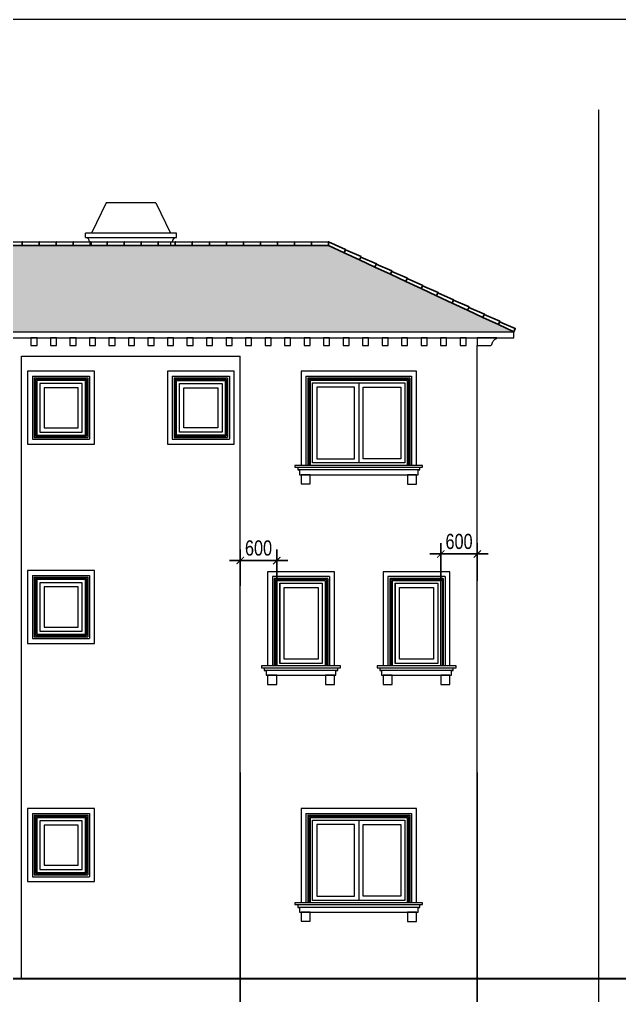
# Model space of a CAD drawing. Header units: millimetres. Extents: x 33748 to 451939, y -263262 to 62681.
# Drawn here: x 319634 to 329507, y -246388 to -230322 of the extents above; entities that cross this region are included whole.
import ezdxf

# ---------------------------------------------------------------- set-up
doc = ezdxf.new("R2010")
doc.units = ezdxf.units.MM
doc.header["$PDMODE"] = 98
doc.linetypes.add('CENTER', pattern=[50.8, 31.75, -6.35, 6.35, -6.35])
doc.linetypes.add('HIDDEN', pattern=[0.375, 0.25, -0.125])
doc.layers.get('Defpoints').update_dxf_attribs({"color": 202, "lineweight": 13})
for name, color, linetype, lineweight in [('-DOOR', 137, 'Continuous', 9), ('-HATCH', 8, 'Continuous', 5), ('-LINE1', 7, 'Continuous', 18), ('-RANH GIOI KHU DAT', 12, 'CENTER', 18), ('-WALL', 4, 'Continuous', 35)]:
    doc.layers.add(name, color=color, linetype=linetype, lineweight=lineweight)
for name, color, linetype in [('-HATCH CONCRETE', 54, 'Continuous'), ('1-NETMANH', 8, 'Continuous'), ('13. NET HATCH', 252, 'Continuous')]:
    doc.layers.add(name, color=color, linetype=linetype)
doc.styles.add('AVANH', font='', dxfattribs={"width": 0.8})
doc.styles.get('AVANH').set_extended_font_data('.VnAvantH')
doc.dimstyles.new('C_100A3', dxfattribs={"dimscale": 100, "dimtxt": 2.5, "dimasz": 1.2, "dimexe": 1.8, "dimexo": 0, "dimgap": 0.75, "dimtad": 1, "dimdec": 0, "dimzin": 0, "dimdsep": 46, "dimtxsty": 'AVANH', "dimblk": 'ARCHTICK', "dimcen": 0, "dimdle": 1.8, "dimclrd": 256, "dimclre": 256, "dimclrt": 7, "dimadec": 0, "dimazin": 0, "dimtfac": 0.0001, "dimtdec": 0, "dimtix": 1, "dimtmove": 2, "dimatfit": 3, "dimldrblk": 'ARCHTICK', "dimfxl": 1.8, "dimtolj": 1, "dimtzin": 0, "dimarcsym": 0})

# ---------------------------------------------------------------- blocks, each defined once
blk = doc.blocks.new('_ARCHTICK')
at = {"const_width": 0.15}
blk.add_lwpolyline([(-0.5, -0.5), (0.5, 0.5)], dxfattribs=at)
blk = doc.blocks.new('*D1161')
at = {"layer": '-HATCH CONCRETE', "lineweight": -2, "transparency": 16777216}
for p, q in [((323267, -242717), (323267, -250687)), ((327167, -242717), (327167, -250687)), ((323087, -250507), (327347, -250507))]:
    blk.add_line(p, q, dxfattribs=at)
at = {"layer": 'Defpoints', "color": 0, "transparency": 16777216}
for p in [(323267, -242717), (327167, -242717), (327167, -250507)]:
    blk.add_point(p, dxfattribs=at)
at = {"layer": '-HATCH CONCRETE', "lineweight": -2, "transparency": 16777216, "xscale": 120, "yscale": 120, "zscale": 120, "rotation": 180}
blk.add_blockref('_ARCHTICK', (323267, -250507), dxfattribs=at)
at = {"layer": '-HATCH CONCRETE', "lineweight": -2, "transparency": 16777216, "xscale": 120, "yscale": 120, "zscale": 120}
blk.add_blockref('_ARCHTICK', (327167, -250507), dxfattribs=at)
at = {"layer": '-HATCH CONCRETE', "color": 7, "transparency": 16777216, "insert": (325217, -250303), "char_height": 250, "attachment_point": 5, "style": 'AVANH'}
blk.add_mtext('\\A1;3900', dxfattribs=at)
blk = doc.blocks.new('ARCHTICK')
at = {"color": 0, "linetype": 'ByBlock', "const_width": 0.15}
blk.add_lwpolyline([(-0.5, -0.5), (0.5, 0.5)], dxfattribs=at)
blk = doc.blocks.new('*D1589')
at = {"layer": '-HATCH CONCRETE', "lineweight": -2, "transparency": 16777216}
for p, q in [((323267, -239645), (323267, -239047)), ((323867, -239562), (323867, -239047)), ((323087, -239227), (324047, -239227))]:
    blk.add_line(p, q, dxfattribs=at)
at = {"layer": 'Defpoints', "color": 0, "transparency": 16777216}
for p in [(323867, -239227), (323267, -239645), (323867, -239562)]:
    blk.add_point(p, dxfattribs=at)
at = {"layer": '-HATCH CONCRETE', "lineweight": -2, "transparency": 16777216, "xscale": 120, "yscale": 120, "zscale": 120, "rotation": 180}
blk.add_blockref('_ARCHTICK', (323267, -239227), dxfattribs=at)
at = {"layer": '-HATCH CONCRETE', "lineweight": -2, "transparency": 16777216, "xscale": 120, "yscale": 120, "zscale": 120}
blk.add_blockref('_ARCHTICK', (323867, -239227), dxfattribs=at)
at = {"layer": '-HATCH CONCRETE', "color": 7, "transparency": 16777216, "insert": (323567, -239023), "char_height": 250, "attachment_point": 5, "style": 'AVANH'}
blk.add_mtext('\\A1;600', dxfattribs=at)
blk = doc.blocks.new('*D1590')
at = {"layer": '-HATCH CONCRETE', "lineweight": -2, "transparency": 16777216}
for p, q in [((326567, -239562), (326567, -238940)), ((327167, -239562), (327167, -238940)), ((326387, -239120), (327347, -239120))]:
    blk.add_line(p, q, dxfattribs=at)
at = {"layer": 'Defpoints', "color": 0, "transparency": 16777216}
for p in [(327167, -239120), (326567, -239562), (327167, -239562)]:
    blk.add_point(p, dxfattribs=at)
at = {"layer": '-HATCH CONCRETE', "lineweight": -2, "transparency": 16777216, "xscale": 120, "yscale": 120, "zscale": 120, "rotation": 180}
blk.add_blockref('_ARCHTICK', (326567, -239120), dxfattribs=at)
at = {"layer": '-HATCH CONCRETE', "lineweight": -2, "transparency": 16777216, "xscale": 120, "yscale": 120, "zscale": 120}
blk.add_blockref('_ARCHTICK', (327167, -239120), dxfattribs=at)
at = {"layer": '-HATCH CONCRETE', "color": 7, "transparency": 16777216, "insert": (326867, -238915), "char_height": 250, "attachment_point": 5, "style": 'AVANH'}
blk.add_mtext('\\A1;600', dxfattribs=at)

msp = doc.modelspace()

# ---------------------------------------------------------------- hatches: boundary and pattern name
at = {"layer": '13. NET HATCH'}
h = msp.add_hatch(dxfattribs=at)
h.set_pattern_fill('N-ONG-01', color=256, scale=200)
h.set_pattern_definition([(274.9697, (320830.209, -235262.424), (-199.998261, 2400.00021), [184.6944, -4432.6642]), (180, (320846.2, -235446.42), (-200, -200), [16, -184]), (0, (320646.2, -235462.42), (200, 200), [56, -144]), (90, (320702.2, -235462.42), (-200, 200), [20, -180]), (270, (320830.2, -235442.42), (200, -200), [20, -180]), (0, (320830.2, -235462.42), (200, 200), [16, -184]), (0, (320646.2, -235446.42), (200, 200), [40, -160]), (85.0303, (320686.209, -235446.424), (199.998261, 2400.00021), [184.6944, -4432.6642]), (52.6961, (320686.209, -235436.4244), (-2599.997178, -3400.002148), [52.8016, -5227.35]), (18.4349, (320718.21, -235394.424), (400.0001, 199.9997), [50.5964, -581.859]), (341.5651, (320766.21, -235378.424), (-400.0001, 199.9997), [50.5964, -581.859]), (307.3039, (320814.209, -235394.4244), (2599.997178, -3400.002148), [52.8016, -5227.35]), (20.2249, (320728.209, -235408.424), (-2199.999453, -800.001667), [40.497, -4009.1944]), (339.7751, (320766.209, -235394.424), (2199.999453, -800.001667), [40.497, -4009.1944]), (307.4054, (320804.209, -235408.424), (2000.00199, -2599.998493), [42.8018, -4237.385]), (52.5946, (320702.209, -235442.424), (-2000.00199, -2599.998493), [42.8018, -4237.385])])
h.paths.add_polyline_path([(327767.2, -235462.4), (324717.4, -234040.3), (316116.7, -234040.3), (313066.9, -235462.4)])

# ---------------------------------------------------------------- linework, layer by layer
at = {"layer": '-DOOR', "lineweight": 9}
for p, q in [((325977.1, -236302.4), (325977.1, -237622.4)), ((325977.1, -243502.4), (325977.1, -244822.4))]:
    msp.add_line(p, q, dxfattribs=at)
for points in [[(319896.9, -236242.4), (320736.9, -236242.4), (320736.9, -237182.4), (319896.9, -237182.4)], [(320716.9, -236262.4), (319916.9, -236262.4), (319916.9, -237162.4), (320716.9, -237162.4)], [(320666.9, -236312.4), (319966.9, -236312.4), (319966.9, -237112.4), (320666.9, -237112.4)], [(322196.9, -236242.4), (323036.9, -236242.4), (323036.9, -237182.4), (322196.9, -237182.4)], [(322216.9, -236262.4), (323016.9, -236262.4), (323016.9, -237162.4), (322216.9, -237162.4)], [(322266.9, -236312.4), (322966.9, -236312.4), (322966.9, -237112.4), (322266.9, -237112.4)], [(320596.9, -236382.4), (320036.9, -236382.4), (320036.9, -237042.4), (320596.9, -237042.4)], [(322336.9, -236382.4), (322896.9, -236382.4), (322896.9, -237042.4), (322336.9, -237042.4)], [(319896.9, -239522.4), (320736.9, -239522.4), (320736.9, -240462.4), (319896.9, -240462.4)], [(320716.9, -239542.4), (319916.9, -239542.4), (319916.9, -240442.4), (320716.9, -240442.4)], [(320666.9, -239592.4), (319966.9, -239592.4), (319966.9, -240392.4), (320666.9, -240392.4)], [(320596.9, -239662.4), (320036.9, -239662.4), (320036.9, -240322.4), (320596.9, -240322.4)], [(319896.9, -243442.4), (320736.9, -243442.4), (320736.9, -244382.4), (319896.9, -244382.4)], [(320716.9, -243462.4), (319916.9, -243462.4), (319916.9, -244362.4), (320716.9, -244362.4)], [(320666.9, -243512.4), (319966.9, -243512.4), (319966.9, -244312.4), (320666.9, -244312.4)], [(320596.9, -243582.4), (320036.9, -243582.4), (320036.9, -244242.4), (320596.9, -244242.4)]]:
    msp.add_lwpolyline(points, close=True, dxfattribs=at)
for points in [[(324457.1, -237622.4), (324457.1, -236302.4), (325977.1, -236302.4), (325977.1, -237622.4), (324457.1, -237622.4)], [(325217.1, -236302.4), (325217.1, -237622.4)], [(325147.1, -237552.4), (325147.1, -236372.4), (324527.1, -236372.4), (324527.1, -237552.4), (325147.1, -237552.4)], [(325287.1, -237552.4), (325287.1, -236372.4), (325907.1, -236372.4), (325907.1, -237552.4), (325287.1, -237552.4)], [(323916.9, -240922.4), (323916.9, -239602.4), (324616.9, -239602.4), (324616.9, -240922.4), (323916.9, -240922.4)], [(323916.9, -239602.4), (323916.9, -240922.4)], [(323986.9, -240852.4), (323986.9, -239672.4), (324546.9, -239672.4), (324546.9, -240852.4), (323986.9, -240852.4)], [(325816.9, -240922.4), (325816.9, -239602.4), (326516.9, -239602.4), (326516.9, -240922.4), (325816.9, -240922.4)], [(325816.9, -239602.4), (325816.9, -240922.4)], [(325886.9, -240852.4), (325886.9, -239672.4), (326446.9, -239672.4), (326446.9, -240852.4), (325886.9, -240852.4)], [(324457.1, -244822.4), (324457.1, -243502.4), (325977.1, -243502.4), (325977.1, -244822.4), (324457.1, -244822.4)], [(325217.1, -243502.4), (325217.1, -244822.4)], [(325147.1, -244752.4), (325147.1, -243572.4), (324527.1, -243572.4), (324527.1, -244752.4), (325147.1, -244752.4)], [(325287.1, -244752.4), (325287.1, -243572.4), (325907.1, -243572.4), (325907.1, -244752.4), (325287.1, -244752.4)]]:
    msp.add_lwpolyline(points, dxfattribs=at)
at = {"layer": '-HATCH'}
for p, q in [((324167.1, -237692.4), (326267.1, -237692.4)), ((324212.1, -237692.4), (326222.1, -237692.4)), ((326222.1, -237737.4), (324212.1, -237737.4)), ((326192.1, -237737.4), (324242.1, -237737.4)), ((323616.9, -240992.4), (324916.9, -240992.4)), ((323661.9, -240992.4), (324871.9, -240992.4)), ((325516.9, -240992.4), (326816.9, -240992.4)), ((325561.9, -240992.4), (326771.9, -240992.4)), ((324871.9, -241037.4), (323661.9, -241037.4)), ((324841.9, -241037.4), (323691.9, -241037.4)), ((326771.9, -241037.4), (325561.9, -241037.4)), ((326741.9, -241037.4), (325591.9, -241037.4)), ((324167.1, -244892.4), (326267.1, -244892.4)), ((324212.1, -244892.4), (326222.1, -244892.4)), ((326222.1, -244937.4), (324212.1, -244937.4)), ((326192.1, -244937.4), (324242.1, -244937.4))]:
    msp.add_line(p, q, dxfattribs=at)
at = {"layer": '-HATCH CONCRETE'}
for points in [[(319397.4, -234040.3), (319397.4, -233988.3), (319677.4, -233980.3), (319677.4, -234040.3)], [(319677.4, -234040.3), (319677.4, -233988.3), (319957.4, -233980.3), (319957.4, -234040.3)], [(319957.4, -234040.3), (319957.4, -233988.3), (320237.4, -233980.3), (320237.4, -234040.3)], [(320237.4, -234040.3), (320237.4, -233988.3), (320517.4, -233980.3), (320517.4, -234040.3)], [(320517.4, -234040.3), (320517.4, -233988.3), (320797.4, -233980.3), (320797.4, -234040.3)], [(320797.4, -234040.3), (320797.4, -233988.3), (321077.4, -233980.3), (321077.4, -234040.3)], [(321077.4, -234040.3), (321077.4, -233988.3), (321357.4, -233980.3), (321357.4, -234040.3)], [(321357.4, -234040.3), (321357.4, -233988.3), (321637.4, -233980.3), (321637.4, -234040.3)], [(321637.4, -234040.3), (321637.4, -233988.3), (321917.4, -233980.3), (321917.4, -234040.3)], [(321917.4, -234040.3), (321917.4, -233988.3), (322197.4, -233980.3), (322197.4, -234040.3)], [(322197.4, -234040.3), (322197.4, -233988.3), (322477.4, -233980.3), (322477.4, -234040.3)], [(322477.4, -234040.3), (322477.4, -233988.3), (322757.4, -233980.3), (322757.4, -234040.3)], [(322757.4, -234040.3), (322757.4, -233988.3), (323037.4, -233980.3), (323037.4, -234040.3)], [(323037.4, -234040.3), (323037.4, -233988.3), (323317.4, -233980.3), (323317.4, -234040.3)], [(323317.4, -234040.3), (323317.4, -233988.3), (323597.4, -233980.3), (323597.4, -234040.3)], [(323597.4, -234040.3), (323597.4, -233988.3), (323877.4, -233980.3), (323877.4, -234040.3)], [(323877.4, -234040.3), (323877.4, -233988.3), (324157.4, -233980.3), (324157.4, -234040.3)], [(324157.4, -234040.3), (324157.4, -233988.3), (324437.4, -233980.3), (324437.4, -234040.3)], [(324437.4, -234040.3), (324437.4, -233988.3), (324717.4, -233980.3), (324717.4, -234040.3)], [(324717.4, -234040.3), (324717.4, -233981.2), (324999.5, -234110), (324975.8, -234160.8)], [(324975.8, -234160.8), (324997.8, -234113.6), (325254.9, -234224.7), (325229.6, -234279.1)], [(325229.6, -234279.1), (325251.5, -234232), (325508.7, -234343), (325483.3, -234397.4)], [(325483.3, -234397.4), (325505.3, -234350.3), (325762.4, -234461.4), (325737.1, -234515.8)], [(325737.1, -234515.8), (325759.1, -234468.6), (326016.2, -234579.7), (325990.9, -234634.1)], [(325990.9, -234634.1), (326012.8, -234587), (326270, -234698), (326244.6, -234752.4)], [(326244.6, -234752.4), (326266.6, -234705.3), (326523.7, -234816.4), (326498.4, -234870.8)], [(326498.4, -234870.8), (326520.4, -234823.6), (326777.5, -234934.7), (326752.2, -234989.1)], [(326752.2, -234989.1), (326774.1, -234942), (327031.3, -235053), (327005.9, -235107.4)], [(327005.9, -235107.4), (327027.9, -235060.3), (327285, -235171.4), (327259.7, -235225.8)], [(327259.7, -235225.8), (327281.7, -235178.6), (327538.8, -235289.7), (327513.5, -235344.1)], [(327513.5, -235344.1), (327535.4, -235297), (327792.6, -235408), (327767.2, -235462.4)]]:
    msp.add_lwpolyline(points, close=True, dxfattribs=at)
at = {"layer": '-LINE1'}
for p, q in [((321058.9, -233340.3), (320816.9, -233840.3)), ((321874.9, -233340.3), (321058.9, -233340.3)), ((321874.9, -233340.3), (322116.9, -233840.3)), ((322216.9, -233840.3), (320716.9, -233840.3)), ((320716.9, -233910.3), (320716.9, -233840.3)), ((320716.9, -233910.3), (322216.9, -233910.3)), ((322216.9, -233910.3), (322216.9, -233840.3)), ((320786.9, -233980.3), (322146.9, -233980.3)), ((320816.9, -234040.3), (320816.9, -233980.3)), ((322116.9, -233980.3), (322116.9, -234040.3)), ((313066.9, -235462.4), (327767.2, -235462.4)), ((327767.2, -235562.4), (327767.2, -235462.4)), ((313066.9, -235562.4), (327767.2, -235562.4)), ((327167.2, -246112.4), (327167.2, -235690.4)), ((319666.9, -246112.4), (319666.9, -235862.4)), ((319666.9, -235862.4), (323266.9, -235862.4)), ((323266.9, -246112.4), (323266.9, -235862.4))]:
    msp.add_line(p, q, dxfattribs=at)
msp.add_lwpolyline([(327767.2, -235462.4), (324717.4, -234040.3), (316116.7, -234040.3), (313066.9, -235462.4)], dxfattribs=at)
for points in [[(319921.4, -235690.4), (319921.4, -235562.4), (319821.4, -235562.4), (319821.4, -235690.4)], [(320242.4, -235690.4), (320242.4, -235562.4), (320142.4, -235562.4), (320142.4, -235690.4)], [(320563.5, -235690.4), (320563.5, -235562.4), (320463.5, -235562.4), (320463.5, -235690.4)], [(320884.5, -235690.4), (320884.5, -235562.4), (320784.5, -235562.4), (320784.5, -235690.4)], [(321205.5, -235690.4), (321205.5, -235562.4), (321105.5, -235562.4), (321105.5, -235690.4)], [(321526.6, -235690.4), (321526.6, -235562.4), (321426.6, -235562.4), (321426.6, -235690.4)], [(321847.6, -235690.4), (321847.6, -235562.4), (321747.6, -235562.4), (321747.6, -235690.4)], [(322168.6, -235690.4), (322168.6, -235562.4), (322068.6, -235562.4), (322068.6, -235690.4)], [(322489.7, -235690.4), (322489.7, -235562.4), (322389.7, -235562.4), (322389.7, -235690.4)], [(322810.7, -235690.4), (322810.7, -235562.4), (322710.7, -235562.4), (322710.7, -235690.4)], [(323131.7, -235690.4), (323131.7, -235562.4), (323031.7, -235562.4), (323031.7, -235690.4)], [(323452.8, -235690.4), (323452.8, -235562.4), (323352.8, -235562.4), (323352.8, -235690.4)], [(323773.8, -235690.4), (323773.8, -235562.4), (323673.8, -235562.4), (323673.8, -235690.4)], [(324094.9, -235690.4), (324094.9, -235562.4), (323994.9, -235562.4), (323994.9, -235690.4)], [(324415.9, -235690.4), (324415.9, -235562.4), (324315.9, -235562.4), (324315.9, -235690.4)], [(324736.9, -235690.4), (324736.9, -235562.4), (324636.9, -235562.4), (324636.9, -235690.4)], [(325058, -235690.4), (325058, -235562.4), (324958, -235562.4), (324958, -235690.4)], [(325379, -235690.4), (325379, -235562.4), (325279, -235562.4), (325279, -235690.4)], [(325700, -235690.4), (325700, -235562.4), (325600, -235562.4), (325600, -235690.4)], [(326021.1, -235690.4), (326021.1, -235562.4), (325921.1, -235562.4), (325921.1, -235690.4)], [(326342.1, -235690.4), (326342.1, -235562.4), (326242.1, -235562.4), (326242.1, -235690.4)], [(326663.1, -235690.4), (326663.1, -235562.4), (326563.1, -235562.4), (326563.1, -235690.4)], [(326984.2, -235690.4), (326984.2, -235562.4), (326884.2, -235562.4), (326884.2, -235690.4)], [(327380.5, -235689.4), (327384.7, -235688.2), (327388.8, -235686.5), (327392.7, -235684.3), (327396.2, -235681.7), (327399.5, -235678.7), (327402.4, -235675.4), (327404.9, -235671.7), (327407, -235667.8), (327408.6, -235663.7), (327409.8, -235659.4), (327412, -235650.5), (327414.9, -235641.7), (327418.5, -235633.3), (327422.8, -235625.1), (327427.7, -235617.4), (327433.3, -235610), (327439.4, -235603.1), (327446, -235596.7), (327453.1, -235590.9), (327460.7, -235585.7), (327468.6, -235581.1), (327477, -235577.1), (327478.4, -235576.4), (327479.7, -235575.6), (327481, -235574.7), (327482.2, -235573.6), (327483.2, -235572.5), (327484.2, -235571.2), (327485, -235569.9), (327485.7, -235568.5), (327486.3, -235567), (327486.8, -235565.5), (327487.1, -235564), (327487.2, -235562.4), (327167.2, -235562.4), (327167.2, -235690.4), (327168.3, -235690.4), (327371.7, -235690.4), (327376.1, -235690.2)]]:
    msp.add_lwpolyline(points, close=True, dxfattribs=at)
at = {"layer": '-LINE1', "color": 0, "lineweight": 20}
for points in [[(319766.9, -237312.4), (320866.9, -237312.4), (320866.9, -236112.4), (319766.9, -236112.4)], [(322066.9, -237312.4), (323166.9, -237312.4), (323166.9, -236112.4), (322066.9, -236112.4)], [(319766.9, -240592.4), (320866.9, -240592.4), (320866.9, -239392.4), (319766.9, -239392.4)], [(319766.9, -244512.4), (320866.9, -244512.4), (320866.9, -243312.4), (319766.9, -243312.4)]]:
    msp.add_lwpolyline(points, close=True, dxfattribs=at)
at = {"layer": '-LINE1', "lineweight": 20}
for points in [[(326167.1, -237662.4), (326167.1, -236112.4), (324267.1, -236112.4), (324267.1, -237662.4)], [(326017.1, -237662.4), (326017.1, -236262.4), (324417.1, -236262.4), (324417.1, -237662.4)], [(326267.1, -237662.4), (324167.1, -237662.4), (324167.1, -237692.4), (324212.1, -237692.4), (324212.1, -237737.4), (324242.1, -237737.4), (324242.1, -237817.4), (326192.1, -237817.4), (326192.1, -237737.4), (326222.1, -237737.4), (326222.1, -237692.4), (326267.1, -237692.4), (326267.1, -237662.4)], [(324816.9, -240962.4), (324816.9, -239412.4), (323716.9, -239412.4), (323716.9, -240962.4)], [(326716.9, -240962.4), (326716.9, -239412.4), (325616.9, -239412.4), (325616.9, -240962.4)], [(324666.9, -240962.4), (324666.9, -239562.4), (323866.9, -239562.4), (323866.9, -240962.4)], [(326566.9, -240962.4), (326566.9, -239562.4), (325766.9, -239562.4), (325766.9, -240962.4)], [(324916.9, -240962.4), (323616.9, -240962.4), (323616.9, -240992.4), (323661.9, -240992.4), (323661.9, -241037.4), (323691.9, -241037.4), (323691.9, -241117.4), (324841.9, -241117.4), (324841.9, -241037.4), (324871.9, -241037.4), (324871.9, -240992.4), (324916.9, -240992.4), (324916.9, -240962.4)], [(326816.9, -240962.4), (325516.9, -240962.4), (325516.9, -240992.4), (325561.9, -240992.4), (325561.9, -241037.4), (325591.9, -241037.4), (325591.9, -241117.4), (326741.9, -241117.4), (326741.9, -241037.4), (326771.9, -241037.4), (326771.9, -240992.4), (326816.9, -240992.4), (326816.9, -240962.4)], [(326167.1, -244862.4), (326167.1, -243312.4), (324267.1, -243312.4), (324267.1, -244862.4)], [(326017.1, -244862.4), (326017.1, -243462.4), (324417.1, -243462.4), (324417.1, -244862.4)], [(326267.1, -244862.4), (324167.1, -244862.4), (324167.1, -244892.4), (324212.1, -244892.4), (324212.1, -244937.4), (324242.1, -244937.4), (324242.1, -245017.4), (326192.1, -245017.4), (326192.1, -244937.4), (326222.1, -244937.4), (326222.1, -244892.4), (326267.1, -244892.4), (326267.1, -244862.4)]]:
    msp.add_lwpolyline(points, dxfattribs=at)
for points in [[(320736.9, -236242.4), (319896.9, -236242.4), (319896.9, -237182.4), (320736.9, -237182.4)], [(323036.9, -236242.4), (322196.9, -236242.4), (322196.9, -237182.4), (323036.9, -237182.4)], [(324417.1, -237817.4), (324267.1, -237817.4), (324267.1, -237967.5), (324417.1, -237967.5)], [(326167.1, -237817.4), (326017.1, -237817.4), (326017.1, -237968.5), (326167.1, -237968.5)], [(320736.9, -239522.4), (319896.9, -239522.4), (319896.9, -240462.4), (320736.9, -240462.4)], [(323866.9, -241117.4), (323716.9, -241117.4), (323716.9, -241267.5), (323866.9, -241267.5)], [(324816.9, -241117.4), (324666.9, -241117.4), (324666.9, -241268.5), (324816.9, -241268.5)], [(325766.9, -241117.4), (325616.9, -241117.4), (325616.9, -241267.5), (325766.9, -241267.5)], [(326716.9, -241117.4), (326566.9, -241117.4), (326566.9, -241268.5), (326716.9, -241268.5)], [(320736.9, -243442.4), (319896.9, -243442.4), (319896.9, -244382.4), (320736.9, -244382.4)], [(324417.1, -245017.4), (324267.1, -245017.4), (324267.1, -245167.5), (324417.1, -245167.5)], [(326167.1, -245017.4), (326017.1, -245017.4), (326017.1, -245168.5), (326167.1, -245168.5)]]:
    msp.add_lwpolyline(points, close=True, dxfattribs=at)
at = {"layer": '-LINE1'}
for centre, start, end in [((320716.9, -233980.3), 0, 90), ((322216.9, -233980.3), 90, 180)]:
    msp.add_arc(centre, 70, start, end, dxfattribs=at)
at = {"layer": '-RANH GIOI KHU DAT', "linetype": 'HIDDEN', "ltscale": 10}
msp.add_line((329167.2, -250282), (329167.2, -231801.7), dxfattribs=at)
at = {"layer": '-WALL'}
msp.add_lwpolyline([(336947.2, -246112.4), (305447.2, -246112.4)], dxfattribs=at)
at = {"layer": '1-NETMANH', "lineweight": 20}
for p, q in [((319846.9, -236192.4), (320786.9, -236192.4)), ((319846.9, -236192.4), (319846.9, -237232.4)), ((319876.9, -236222.4), (320756.9, -236222.4)), ((319876.9, -236222.4), (319876.9, -237202.4)), ((319896.9, -236242.4), (319896.9, -237182.4)), ((320736.9, -236242.4), (320736.9, -237182.4)), ((320756.9, -236222.4), (320756.9, -237202.4)), ((320786.9, -236192.4), (320786.9, -237232.4)), ((322146.9, -236192.4), (323086.9, -236192.4)), ((322146.9, -236192.4), (322146.9, -237232.4)), ((322176.9, -236222.4), (323056.9, -236222.4)), ((322176.9, -236222.4), (322176.9, -237202.4)), ((322196.9, -236242.4), (322196.9, -237182.4)), ((323036.9, -236242.4), (323036.9, -237182.4)), ((323056.9, -236222.4), (323056.9, -237202.4)), ((323086.9, -236192.4), (323086.9, -237232.4)), ((324347.1, -236192.4), (326087.1, -236192.4)), ((324347.1, -236192.4), (324347.1, -237662.4)), ((324377.1, -236222.4), (326057.1, -236222.4)), ((324377.1, -236222.4), (324377.1, -237662.4)), ((324397.1, -236242.4), (326037.1, -236242.4)), ((324397.1, -236242.4), (324397.1, -237662.4)), ((326037.1, -236242.4), (326037.1, -237662.4)), ((326057.1, -236222.4), (326057.1, -237662.4)), ((326087.1, -236192.4), (326087.1, -237662.4)), ((319846.9, -237232.4), (320786.9, -237232.4)), ((319876.9, -237202.4), (320756.9, -237202.4)), ((322146.9, -237232.4), (323086.9, -237232.4)), ((322176.9, -237202.4), (323056.9, -237202.4)), ((319846.9, -239472.4), (320786.9, -239472.4)), ((319846.9, -239472.4), (319846.9, -240512.4)), ((319876.9, -239502.4), (320756.9, -239502.4)), ((319876.9, -239502.4), (319876.9, -240482.4)), ((319896.9, -239522.4), (319896.9, -240462.4)), ((320736.9, -239522.4), (320736.9, -240462.4)), ((320756.9, -239502.4), (320756.9, -240482.4)), ((320786.9, -239472.4), (320786.9, -240512.4)), ((324736.9, -239492.4), (323796.9, -239492.4)), ((323796.9, -239492.4), (323796.9, -240962.4)), ((324706.9, -239522.4), (323826.9, -239522.4)), ((323826.9, -239522.4), (323826.9, -240962.4)), ((324686.9, -239542.4), (323846.9, -239542.4)), ((323846.9, -239542.4), (323846.9, -240962.4)), ((324686.9, -239542.4), (324686.9, -240962.4)), ((324706.9, -239522.4), (324706.9, -240962.4)), ((324736.9, -239492.4), (324736.9, -240962.4)), ((326636.9, -239492.4), (325696.9, -239492.4)), ((325696.9, -239492.4), (325696.9, -240962.4)), ((326606.9, -239522.4), (325726.9, -239522.4)), ((325726.9, -239522.4), (325726.9, -240962.4)), ((326586.9, -239542.4), (325746.9, -239542.4)), ((325746.9, -239542.4), (325746.9, -240962.4)), ((326586.9, -239542.4), (326586.9, -240962.4)), ((326606.9, -239522.4), (326606.9, -240962.4)), ((326636.9, -239492.4), (326636.9, -240962.4)), ((319846.9, -240512.4), (320786.9, -240512.4)), ((319876.9, -240482.4), (320756.9, -240482.4)), ((319846.9, -243392.4), (320786.9, -243392.4)), ((319846.9, -243392.4), (319846.9, -244432.4)), ((320786.9, -243392.4), (320786.9, -244432.4)), ((324347.1, -243392.4), (326087.1, -243392.4)), ((324347.1, -243392.4), (324347.1, -244862.4)), ((326087.1, -243392.4), (326087.1, -244862.4)), ((319876.9, -243422.4), (320756.9, -243422.4)), ((319876.9, -243422.4), (319876.9, -244402.4)), ((319896.9, -243442.4), (319896.9, -244382.4)), ((320736.9, -243442.4), (320736.9, -244382.4)), ((320756.9, -243422.4), (320756.9, -244402.4)), ((324377.1, -243422.4), (326057.1, -243422.4)), ((324377.1, -243422.4), (324377.1, -244862.4)), ((324397.1, -243442.4), (326037.1, -243442.4)), ((324397.1, -243442.4), (324397.1, -244862.4)), ((326037.1, -243442.4), (326037.1, -244862.4)), ((326057.1, -243422.4), (326057.1, -244862.4)), ((319846.9, -244432.4), (320786.9, -244432.4)), ((319876.9, -244402.4), (320756.9, -244402.4))]:
    msp.add_line(p, q, dxfattribs=at)
at = {"layer": 'Defpoints'}
msp.add_lwpolyline([(305447.2, -252596.8), (336947.2, -252596.8), (336947.2, -230321.8), (305447.2, -230321.8)], close=True, dxfattribs=at)

# ---------------------------------------------------------------- dimensions: what is measured, and where the dimension line sits
at = {"layer": '-HATCH CONCRETE'}
for base, p1, p2, picture, middle in [((323866.9, -239227.2), (323266.9, -239645.1), (323866.9, -239562.4), '*D1589', (323566.9, -239023)), ((327167.2, -239119.6), (326566.9, -239562.4), (327167.2, -239562.4), '*D1590', (326867.1, -238915.3)), ((327167.2, -250507.2), (323266.9, -242717.3), (327167.2, -242717.3), '*D1161', (325217.1, -250302.9))]:
    dim = msp.add_linear_dim(base=base, p1=p1, p2=p2, dimstyle='C_100A3', override={"dimldrblk": 'ARCHTICK'}, dxfattribs=at)
    dim.commit()
    dim.dimension.update_dxf_attribs({"geometry": picture, "text_midpoint": middle})

doc.saveas('drawing.dxf')
